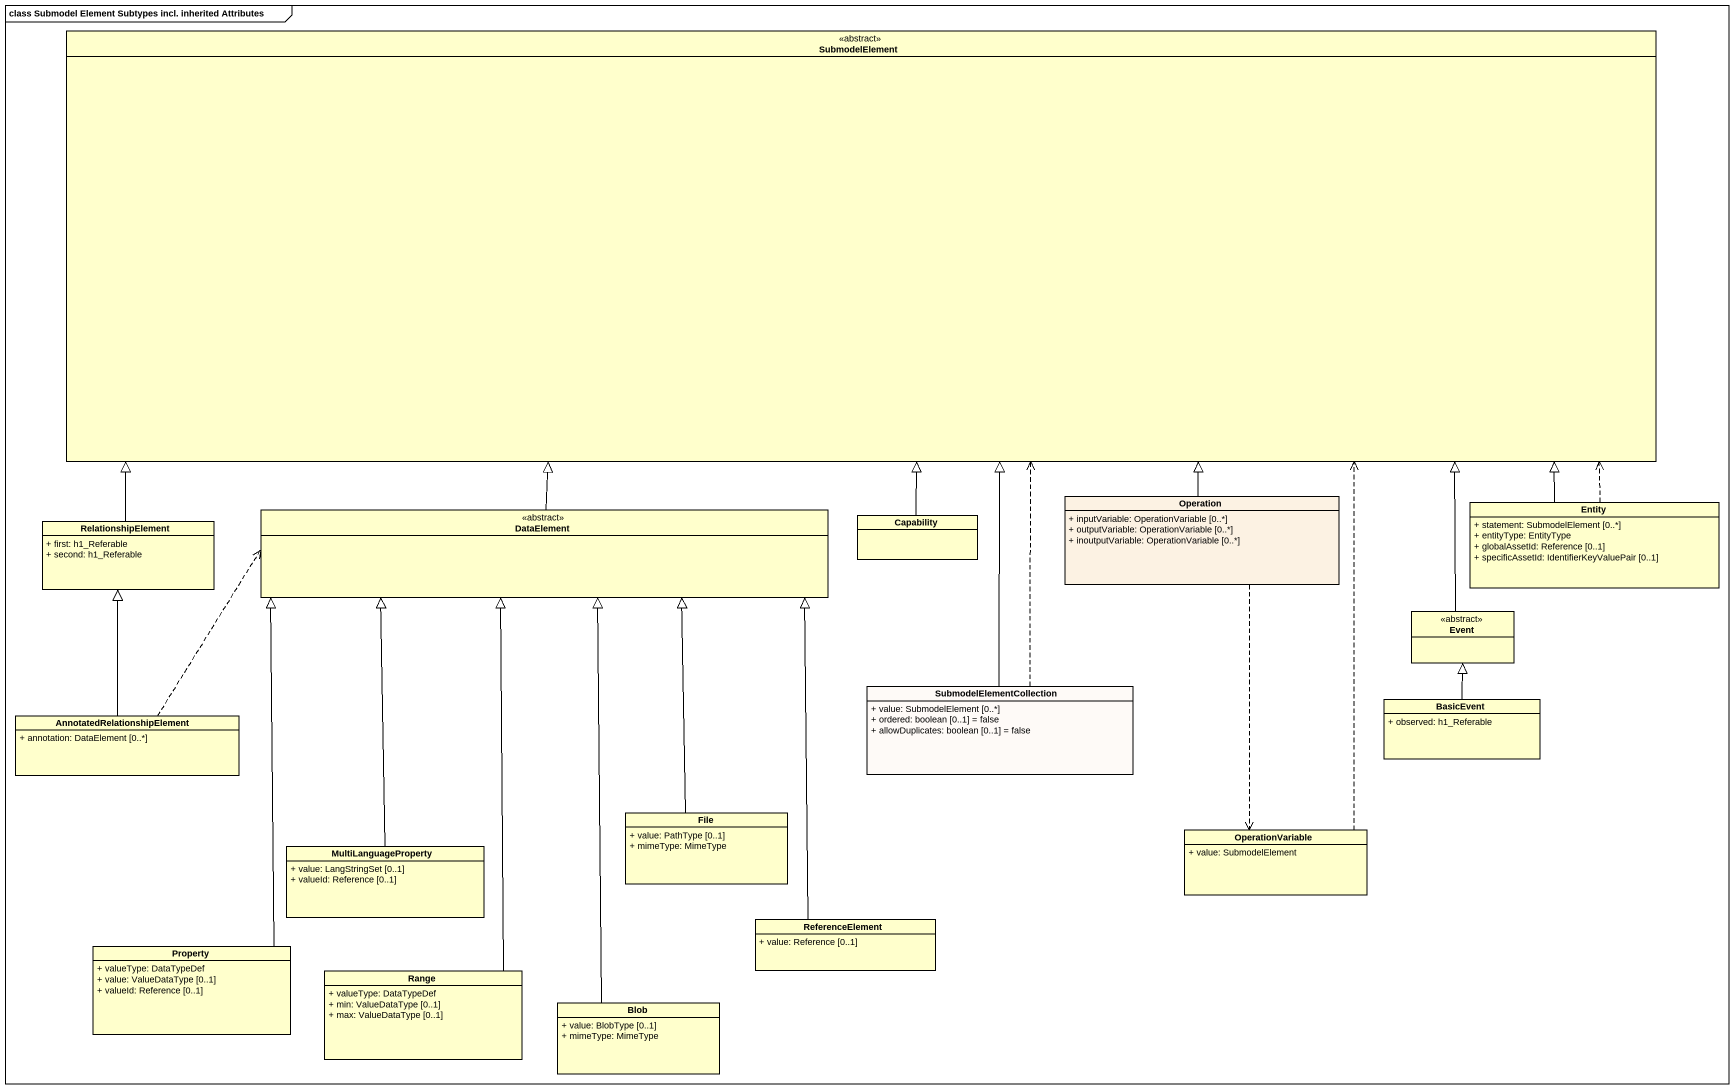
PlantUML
@startuml
mainframe class Submodel Element Subtypes incl. inherited Attributes
hide circle
hide empty members
skinparam classAttributeIconSize 0
class SubmodelElement <<abstract>>
class DataElement <<abstract>>
class Capability
class Operation #FCF2E3 {
  + inputVariable: OperationVariable [0..*]
  + outputVariable: OperationVariable [0..*]
  + inoutputVariable: OperationVariable [0..*]
}
class "Entity" as Entity_ {
  + statement: SubmodelElement [0..*]
  + entityType: EntityType
  + globalAssetId: Reference [0..1]
  + specificAssetId: IdentifierKeyValuePair [0..1]
}
class RelationshipElement {
  + first: h1_Referable
  + second: h1_Referable
}
class Event <<abstract>>
class SubmodelElementCollection #FEFAF7 {
  + value: SubmodelElement [0..*]
  + ordered: boolean [0..1] = false
  + allowDuplicates: boolean [0..1] = false
}
class BasicEvent {
  + observed: h1_Referable
}
class AnnotatedRelationshipElement {
  + annotation: DataElement [0..*]
}
class "File" as File_ {
  + value: PathType [0..1]
  + mimeType: MimeType
}
class MultiLanguageProperty {
  + value: LangStringSet [0..1]
  + valueId: Reference [0..1]
}
class OperationVariable {
  + value: SubmodelElement
}
class ReferenceElement {
  + value: Reference [0..1]
}
class Property {
  + valueType: DataTypeDef
  + value: ValueDataType [0..1]
  + valueId: Reference [0..1]
}
class Range {
  + valueType: DataTypeDef
  + min: ValueDataType [0..1]
  + max: ValueDataType [0..1]
}
class Blob {
  + value: BlobType [0..1]
  + mimeType: MimeType
}
DataElement -up-|> SubmodelElement
Capability -up-|> SubmodelElement
Operation -up-|> SubmodelElement
Operation ..> OperationVariable
Entity_ -left-|> SubmodelElement
Entity_ .left.> SubmodelElement
RelationshipElement -right-|> SubmodelElement
Event -up-|> SubmodelElement
SubmodelElementCollection -up-|> SubmodelElement
SubmodelElementCollection .up.> SubmodelElement
BasicEvent -up-|> Event
AnnotatedRelationshipElement .right.> DataElement
AnnotatedRelationshipElement -up-|> RelationshipElement
File_ -up-|> DataElement
MultiLanguageProperty -up-|> DataElement
OperationVariable .up.> SubmodelElement
ReferenceElement -up-|> DataElement
Property -up-|> DataElement
Range -up-|> DataElement
Blob -up-|> DataElement
@enduml
